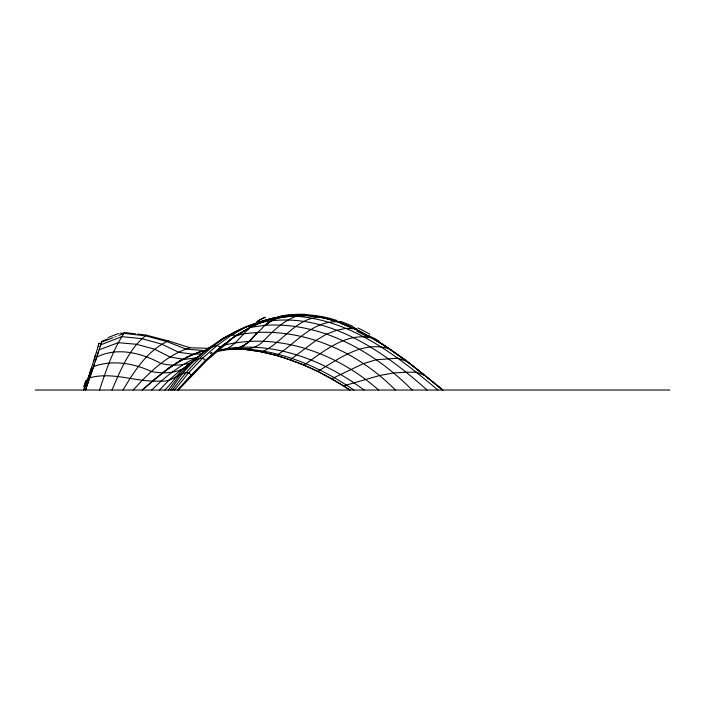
<?xml version="1.0" encoding="UTF-8"?>
<svg xmlns="http://www.w3.org/2000/svg" width="705" height="705" viewBox="0 0 705 705"><rect width="100%" height="100%" fill="white"/><g stroke="black" fill="none" stroke-linecap="round" stroke-linejoin="round"><path stroke-width="0.53" stroke-dasharray="3.52 2.64" d="M113.787 337.351L117.841 335.765M211.297 353.055L210.346 353.381L211.623 352.941M210.346 353.381L211.835 352.87M210.222 352.703L212.311 352.244"/><path stroke-width="1.06" d="M98.171 346.208L98.859 343.784M98.832 343.881L98.973 343.414M98.224 346.032L96.365 352.297M98.894 343.661L99.044 343.168M96.418 352.103L93.774 360.704M94.197 359.356L94.338 358.915M93.818 360.581L91.324 368.424M91.139 368.979L91.35 368.336M96.77 356.906L98.312 352.148M91.156 368.944L90.584 370.698M95.228 361.656L101.617 342.128L112.774 337.757M90.822 369.966L89.614 373.615M93.377 367.305L85.472 390.032L96.7 357.135C117.268 346.763 141.494 352.879 160.722 363.401C170.963 366.018 181.652 365.613 191.751 362.564L180.075 370.663L169.006 380.11L159.506 390.032M94.426 364.115L93.457 367.076M99.528 390.032C106.138 370.248 112.756 349.909 124.547 332.513L135.413 333.826M90.487 370.989L90.143 372.037M100.11 346.631L100.436 345.635M89.791 373.086L89.967 372.557M100.48 345.494L100.692 344.86L121.701 336.629L141.775 338.629L161.762 344.163L178.735 352.288L193.17 354.254L201.753 353.822M100.727 344.763L100.982 343.987M89.438 374.144L89.702 373.359M101.167 343.458L101.37 342.833M89.482 374.011L89.041 375.324M101.555 342.295L101.908 341.255L107.821 338.964M89.077 375.21L88.345 377.351M88.715 376.276L88.9 375.739M88.583 376.655L88.055 378.171M88.151 377.889L86.389 382.789M87.587 379.501L87.314 380.251M87.217 380.515L83.622 390.032L83.842 389.468M85.975 383.89L86.186 383.335M85.561 384.992L85.772 384.445M85.349 385.547L84.715 387.221M84.283 388.34L84.494 387.776M111.998 390.032C120.449 370.381 128.962 348.711 146.279 335.139L168.398 340.912L189.989 347.759L208.433 348.34M123.014 390.032C134.373 370.971 147.424 350.35 168.398 340.912M170.813 390.032C196.29 348.86 241.031 321.357 288.83 315.514A122.088 105.882 54.8 0 1 303.749 315.02M168.389 390.032L179.572 374.928L191.549 361.912L208.795 347.776L217.043 345.476L231.778 334.928L246.944 326.556L252.787 325.93L270.641 319.048M172.646 390.032C193.39 360.986 220.621 334.082 255.633 323.674M174.584 390.032L188.755 372.663L202.723 358.07L217.043 345.476L220.568 347.142L237.382 334.716L253.633 325.525M258.946 351.328L276.536 355.479C295.915 343.194 312.271 320.845 337.625 321.744L360.246 331.447L385.194 346.032M164.855 390.032C176.25 379.026 185.477 359.955 202.723 358.07L205.613 360.458L223.106 345.089M232.447 348.614L244.617 349.398L261.96 351.892L275.408 355.161L290.178 359.814L316.122 340.312L326.662 334.055L336.779 330.257L345.988 328.363L354.844 328.794L372.196 337.986L389.557 348.931L414.046 366.838M253.386 336.875L265.054 325.287L273.17 319.841M253.43 336.84C245.701 348.658 231.073 349.856 218.083 350.359C269.645 338.849 322.952 359.435 364.08 390.032M255.421 334.575L257.387 332.407C309.16 330.16 359.427 353.452 395.338 390.032M178.294 390.032L206.644 360.607L228.975 341.52M201.26 354.359L204.036 351.354L212.205 346.137M251.377 339.105L248.38 342.163M191.293 375.016L206.512 359.594L220.568 347.142M133.157 390.032C149.169 372.61 166.803 354.95 189.989 347.759M205.613 360.458L177.634 390.032L191.214 375.104L188.755 372.663C178.788 372.029 171.844 382.727 161.313 380.947C137.334 382.938 113.972 371.306 89.879 377.73M290.178 359.814L303.881 365.075C323.974 351.434 346.005 331.817 372.196 337.986M151.769 390.032C165.102 376.726 180.224 364.837 197.515 357.162M234.342 333.289L235.867 331.914M152.729 380.682L142.278 390.032L164.679 371.121M153.02 380.444L154.325 379.352M217.519 342.595C222.428 337.995 229.328 333.853 236.272 335.448L252.787 325.93M154.395 379.29L175.792 363.339M223.15 345.053L236.272 335.448M265.935 324.6L265.054 325.287L250.275 327.428C239.7 336.47 232.236 351.046 216.497 351.31M192.474 361.973C181.846 373.077 165.657 374.417 151.311 371.482C133.509 363.19 112.483 359.638 93.642 366.503M164.829 371.006L167.508 369.015M167.349 369.129L167.799 368.794M266.851 323.912L270.456 321.454M261.96 351.892C282.784 342.956 295.686 317.294 320.819 317.188L328.257 318.907M168.865 368.028L168.239 368.477L186.922 357.091M241.26 347.054L249.358 341.229L257.387 332.407L243.419 333.791L236.078 335.73M169.315 367.702L172.716 365.349M236.933 335.827L242.802 332.055M175.73 363.375L176.197 363.084M176.03 363.19L176.929 362.634M176.849 362.678L179.502 361.083M244.406 345.362L242.326 346.569M179.696 360.969L180.119 360.722M179.784 360.925L180.903 360.281M180.198 360.678L197.885 352.456M180.982 360.229L181.643 359.858M181.952 359.691L196.642 357.876M273.179 319.841L278.687 317.285L284.256 315.946M108.156 337.519L118.74 333.439M186.843 357.127L190.394 355.452M253.791 326.001L255.774 325.058M274.976 318.889L275.893 318.449M253.712 325.49L254.223 325.243M254.311 325.208L260.277 322.617M318.466 316.792A125.807 108.808 54 0 0 309.116 315.514L304.428 315.135C290.671 317.479 275.884 314.28 265.054 325.287C321.075 321.753 373.747 351.328 412.178 390.032M256.638 323.313C288.072 310.429 324.635 313.716 354.844 328.794M191.266 355.064L190.491 355.408L191.998 354.747M191.734 354.862L192.668 354.465M192.35 354.597L193.003 354.324M276.818 318.034L279.629 316.968M192.835 354.395L205.587 350.209M118.854 335.368L123.93 333.377L145.362 335.774L166.926 341.581L185.953 349.09L204.071 350.579L202.379 351.037L202.934 350.879M121.595 333.65L124.547 332.513M99.053 349.847L118.255 342.683L136.559 344.287L154.642 349.231L169.958 356.994L182.912 359.162M197.779 352.491L200.511 351.592M317.981 371.464L343.696 385.838L379.466 375.553L393.601 372.919L406.38 372.222L416.443 372.178L424.78 375.404L442.573 390.032L434.738 383.52M198.995 352.077L199.462 351.918M267.415 320.035L270.13 319.198M200.828 351.495L202.353 351.046L201.084 351.416M271.293 319.171L272.306 318.88M225.406 348.869L234.28 348.534L240.132 347.459M203.507 350.729L204.071 350.579M223.08 345.415C278.211 331.562 337.052 353.258 378.611 390.032M238.986 347.794L235.461 348.42M281.462 316.457L283.322 316.087M206.591 349.988L207.085 349.883M120.176 333.121L120.899 332.98M259.775 322.723C323.163 308.975 382.198 349.927 427.054 390.032M284.265 315.946L288.83 315.514M225.908 348.869C238.598 349.53 253.262 351.628 263.071 341.396C272.844 331.491 282.837 320.845 296.373 316.272C351.39 320.211 397.267 355.778 437.867 390.032M233.143 348.631L234.271 348.534M287.129 315.708L288.539 315.646L285.199 315.84A143.379 64.543 83.4 0 0 282.388 316.254M230.297 348.763L231.099 348.728M228.693 348.816L229.495 348.79M226.243 348.86L227.063 348.852M35.25 390.032L669.75 390.032M225.582 348.667C271.628 346.358 316.43 364.282 353.839 390.032M305.036 315.073L306.102 315.126M304.428 315.135L303.829 315.109A122.097 105.776 54.4 0 0 288.839 315.567M244.617 349.398L258.885 351.31M137.59 334.082L146.279 335.139M320.845 316.933L321.991 317.153M320.819 317.188L318.466 316.739A125.807 108.852 54.1 0 0 310.288 315.576M389.557 348.931C363.392 340.286 339.123 358.448 317.867 371.403L303.881 365.075M276.536 355.479L283.445 357.567M283.886 357.708L300.947 363.868M335.642 321.083L337.625 321.744M336.655 321.022L340.303 322.273M424.78 375.404L406.926 361.348L397.858 358.228L376.276 359.726L363.472 363.568L331.817 378.726L316.466 370.724L301.035 363.903M352.782 327.384L353.372 327.658M356.607 329.182L357.523 329.64M331.852 378.744L349.962 390.032L343.696 385.838M369.156 335.809L373.685 338.435M378.594 341.423L405.49 359.947L442.925 390.032M385.291 346.093L406.926 361.348M415.113 367.675L433.69 382.656M257.061 321.639A160.81 64.225 -84 0 1 265.239 317.285M257.069 321.586A154.739 61.89 -84.1 0 1 265.256 317.373M270.976 319.101A129.05 112.042 55.3 0 1 287.173 315.893M272.527 319.48A128.671 111.46 53.8 0 1 288.733 316.554M255.721 324.952A143.785 126.204 62.6 0 1 271.152 318.792M260.233 322.529A143.044 124.485 56.5 0 1 267.371 319.911M242.687 331.888A172.936 150.888 54 0 1 253.588 325.648M228.508 340.973A243.005 209.596 40.8 0 1 236.387 335.148M95.404 354.959A90.081 0.714 -72.3 0 1 94.417 358.202M86.715 380.004A111.663 1.533 -71.7 0 1 85.199 384.745M85.746 380.577A146.437 4.785 -70 0 1 83.692 386.763M272.861 318.29A129.05 112.342 56.8 0 1 274.862 317.77M280.916 316.457A129.05 112.342 56.8 0 1 287.076 315.505M280.141 316.289A128.671 112.756 60.9 0 1 288.363 314.835M280.555 316.792A128.751 57.828 85.3 0 1 283.331 316.131M373.579 338.691A244.08 193.699 47.3 0 1 378.479 341.678M357.021 331.262A198.378 162.009 48.8 0 1 368.512 337.431M353.355 327.728A177.343 148.455 50.7 0 1 356.58 329.253M340.136 323.154A157.004 132.434 51.4 0 1 352.518 328.301M328.239 319.012A138.339 118.916 52.9 0 1 335.554 321.172M321.965 317.647A132.91 114.421 54 0 1 336.558 321.577M306.129 315.54A126.38 110.033 56.3 0 1 320.819 317.417M288.319 315.064A122.802 107.574 58 0 1 304.957 314.298M290.284 316.122A122.802 106.288 53.5 0 1 305.089 315.911M230.738 348.561A192.844 192.844 0 0 1 232.315 348.605M306.076 314.73A126.389 110.835 58.4 0 1 320.872 316.466M322.026 316.615A132.91 115.426 55.7 0 1 336.752 320.449M329.182 319.092A138.321 119.048 53 0 1 335.58 321.004M340.48 321.374A156.995 134.188 52.9 0 1 353.055 326.477M353.443 327.428A177.352 148.764 50.9 0 1 356.677 328.953M358.034 327.992A198.413 165.375 50.3 0 1 369.799 334.188M373.861 338.003A243.974 194.254 47.5 0 1 378.779 340.991M100.789 344.225A89.059 0.679 -72.8 0 1 101.335 342.604"/></g></svg>
